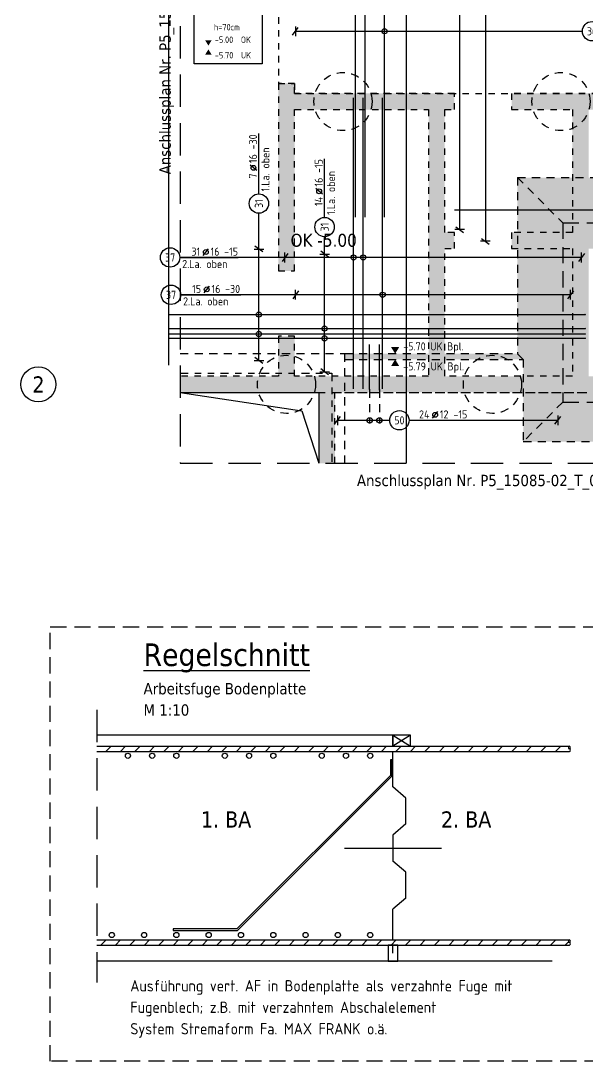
# Model space of a CAD drawing. Extents: x -28 to 85, y -37 to 54.
# Drawn here: x 19.95 to 28.72, y 11.67 to 27.77 of the extents above; entities that cross this region are included whole.
import ezdxf
from ezdxf.enums import TextEntityAlignment as Align

# ---------------------------------------------------------------- set-up
doc = ezdxf.new("R2010")
doc.units = 0
doc.header["$LTSCALE"] = 0.5
for name, pattern in [('AUSGEZOGEN', [1000.01, 1000, 0.01]), ('DASHEDX2', [1.5, 1, -0.5]), ('DIVIDE2', [0.625, 0.25, -0.125, 0, -0.125, 0, -0.125]), ('GESTRICHELTX2', [1.5, 1, -0.5]), ('HIDDEN', [0.375, 0.25, -0.125]), ('HIDDEN2', [0.187, 0.125, -0.062]), ('PUNKT', [0.175, 0.05, -0.125]), ('STRICHLINIE', [0.75, 0.5, -0.25]), ('VERDECKT', [0.375, 0.25, -0.125]), ('VERDECKTX2', [0.75, 0.5, -0.25])]:
    doc.linetypes.add(name, pattern=pattern)
for name, color, linetype in [('AFB', 7, 'Continuous'), ('AFU', 7, 'Continuous'), ('BETON', 7, 'Continuous'), ('DETAIL', 7, 'Continuous'), ('DRUEBER', 7, 'Continuous'), ('grau_dunkel', 7, 'Continuous'), ('grau_hell', 7, 'Continuous'), ('Gründungspfähle', 7, 'Continuous'), ('HILFE', 7, 'Continuous'), ('koten', 7, 'Continuous'), ('OBJEKT', 7, 'Continuous'), ('RND', 7, 'Continuous'), ('SCHRAFF', 7, 'Continuous'), ('SFP_Achsen', 7, 'Continuous'), ('SFP_Hilfe', 7, 'Continuous'), ('STAHL', 7, 'Continuous'), ('TEXT', 7, 'Continuous'), ('VERDECKT', 7, 'Continuous'), ('Versprung oberseitig', 7, 'Continuous')]:
    doc.layers.add(name, color=color, linetype=linetype)
doc.layers.add('NOPLOT', color=7, linetype='Continuous', plot=False)
doc.styles.add('helv', font='tahoma.ttf')
doc.styles.add('txt', font='isocp.shx')
doc.linetypes.add('AFU_50L', pattern='A,0.75,["/",Standard,S=0.2,R=0,X=-0.01,Y=-0.1],0.07,["/",Standard,S=0.2,R=0,X=-0.01,Y=-0.1],0.75', length=1.57)
pattern_1 = [(45, (-178.27746, 45.6854), (-0.1122532, 0.1122532), [])]

# ---------------------------------------------------------------- blocks, each defined once
blk = doc.blocks.new('okrd_o')
at = {"layer": 'koten', "color": 7, "linetype": 'Continuous'}
blk.add_solid([(-0.125, 0.202), (0.125, 0.202), (0, 0)], dxfattribs=at)
at = {"layer": 'koten', "style": 'txt'}
blk.add_attdef('OKRD', (0.25, 0.1), '', height=0.25, dxfattribs=at)
blk = doc.blocks.new('okrd_u')
at = {"layer": 'koten', "color": 7, "linetype": 'Continuous'}
blk.add_solid([(-0.125, -0.202), (0.125, -0.202), (0, 0)], dxfattribs=at)
at = {"layer": 'koten', "style": 'txt'}
blk.add_attdef('OKRD', (0.25, -0.35), '', height=0.25, dxfattribs=at)
blk = doc.blocks.new('lei_gre')
at = {"layer": 'RND', "color": 7, "linetype": 'Continuous'}
for p, q in [((-0.09, -0.12), (0.09, 0.12)), ((0, 0.15), (0, -0.15))]:
    blk.add_line(p, q, dxfattribs=at)
blk = doc.blocks.new('RND_LEI')
at = {"layer": 'RND', "color": 7, "linetype": 'Continuous'}
blk.add_line((1.022, 0.066), (1.19, 0.27), dxfattribs=at)
for centre, radius in [((0, 0), 0.3), ((1.106, 0.168), 0.075)]:
    blk.add_circle(centre, radius, dxfattribs=at)
at = {"layer": 'RND', "color": 7, "linetype": 'Continuous', "style": 'txt'}
blk.add_attdef('POSL', text='', height=0.25, dxfattribs=at).set_placement((0, 0), align=Align.MIDDLE)
blk.add_attdef('ANZ', text='', height=0.25, dxfattribs=at).set_placement((0.931, 0.057), align=Align.RIGHT)
for tag, p in [('DUM', (1.253, 0.057)), ('ABSTD', (1.674, 0.057)), ('POSTXT', (0.374, -0.327))]:
    blk.add_attdef(tag, p, '', height=0.25, dxfattribs=at)

msp = doc.modelspace()

# ---------------------------------------------------------------- hatches: boundary and pattern name
at = {"layer": 'grau_dunkel'}
h = msp.add_hatch(color=21, dxfattribs=at)
h.paths.add_polyline_path([(31.84169, 21.86637), (31.84169, 24.64137), (28.34169, 24.64137), (28.34169, 21.86637)])
h.paths.add_polyline_path([(28.74169, 24.24137), (28.74169, 22.26637), (31.44169, 22.26637), (31.44169, 24.24137)], flags=16)
at = {"layer": 'grau_hell'}
h = msp.add_hatch(color=9, dxfattribs=at)
h.paths.add_polyline_path([(27.64169, 25.34137), (27.64169, 22.61638), (27.73169, 22.52638), (27.73169, 21.25637), (32.45169, 21.25637), (32.45169, 22.52638), (32.54169, 22.61638), (32.54169, 25.34137)])
h.paths.add_polyline_path([(28.34169, 24.64137), (28.34169, 21.86637), (31.84169, 21.86637), (31.84169, 24.64137)], flags=16)
h = msp.add_hatch(color=9, dxfattribs=at)
h.paths.add_polyline_path([(27.73169, 22.52638), (27.64169, 22.61638), (24.96669, 22.61637), (24.96669, 22.52637)])
h.paths.add_polyline_path([(32.54171, 22.6164), (32.45171, 22.5264), (37.96669, 22.5264), (37.96669, 22.6164)])
at = {"layer": 'SCHRAFF', "linetype": 'AUSGEZOGEN'}
h = msp.add_hatch(dxfattribs=at)
h.set_pattern_fill('DOTS', scale=0.05, double=1)
h.set_pattern_definition([(0, (17.68666, 6.23199), (0.0396875, 0.079375), [0, -0.079375])])
h.paths.add_polyline_path([(31.69169, 26.64137), (27.55169, 26.64137), (27.55169, 26.39137), (28.49169, 26.39129), (28.49169, 24.49137), (27.55169, 24.49137), (27.55169, 24.24137), (28.49169, 24.24137), (28.49169, 22.26637), (26.51669, 22.26637), (26.51669, 24.24137), (26.66669, 24.24137), (26.66669, 24.49137), (26.51669, 24.49137), (26.51669, 26.39137), (26.66669, 26.39137), (26.66669, 26.64137), (24.19169, 26.64137), (24.19169, 26.79637), (23.94169, 26.79637), (23.94169, 23.89637), (24.19169, 23.89637), (24.19169, 26.39137), (26.26669, 26.39137), (26.26669, 22.26637), (24.19169, 22.26637), (24.19169, 22.88637), (23.94169, 22.88637), (23.94169, 22.26637), (22.42182, 22.26637), (22.42182, 22.01637), (24.56669, 22.01637), (24.56669, 20.92047), (24.81669, 20.92047), (24.81669, 22.01637), (31.44169, 22.01637), (31.44169, 20.92047), (31.69169, 20.92047), (31.69169, 22.72637), (31.44169, 22.72637), (31.44169, 22.26637), (28.74169, 22.26637), (28.74169, 24.24137), (31.44169, 24.24137), (31.44169, 23.77637), (31.69169, 23.77637), (31.69169, 24.64137), (31.44169, 24.64137), (31.44169, 24.49137), (28.74169, 24.49136), (28.74169, 26.39137), (31.44169, 26.39137), (31.44169, 25.52637), (31.69169, 25.52637)])
h = msp.add_hatch(dxfattribs=at)
h.set_pattern_fill('ANSI31', color=171, scale=0.05, style=0, double=1)
h.set_pattern_definition(pattern_1)
h.paths.add_polyline_path([(28.44525, 16.54188), (21.12902, 16.54188), (21.12902, 16.46188), (28.44525, 16.46188, 0.76512837), (28.44525, 16.50188, -0.76512837)])
h = msp.add_hatch(dxfattribs=at)
h.set_pattern_fill('ANSI31', color=171, scale=0.05, style=0, double=1)
h.set_pattern_definition(pattern_1)
h.paths.add_polyline_path([(28.44525, 13.54688), (21.12902, 13.54688), (21.12902, 13.46688), (28.44525, 13.46688, 0.76512837), (28.44525, 13.50688, -0.76512837)])

# ---------------------------------------------------------------- linework, layer by layer
at = {"layer": 'AFB', "color": 1, "linetype": 'DIVIDE2'}
for p, q in [((22.42182, 22.31637), (24.76669, 22.31637)), ((24.76669, 22.31637), (24.76669, 20.92047))]:
    msp.add_line(p, q, dxfattribs=at)
at = {"layer": 'AFB', "color": 5, "linetype": 'AUSGEZOGEN'}
msp.add_line((24.96364, 14.96688), (26.46364, 14.96688), dxfattribs=at)
at = {"layer": 'AFU', "color": 8, "linetype": 'AFU_50L'}
msp.add_line((25.91669, 36.51637), (25.91669, 20.92047), dxfattribs=at)
at = {"layer": 'BETON', "color": 6, "linetype": 'AUSGEZOGEN'}
for p, q in [((22.42182, 22.01637), (24.56669, 22.01637)), ((24.56669, 22.01637), (24.56669, 20.92047)), ((25.71361, 16.71688), (21.12902, 16.71688)), ((28.18137, 13.21688), (21.12902, 13.21688))]:
    msp.add_line(p, q, dxfattribs=at)
at = {"layer": 'DETAIL', "color": 102, "linetype": 'STRICHLINIE'}
msp.add_lwpolyline([(20.40922, 11.67061), (20.40922, 18.3897), (28.92902, 18.3897), (28.92902, 11.67061)], close=True, dxfattribs=at)
at = {"layer": 'DRUEBER', "color": 7, "linetype": 'PUNKT', "lineweight": -2}
for p, q in [((24.19169, 26.79637), (23.94169, 26.79637)), ((23.94169, 26.79637), (23.94169, 23.89637)), ((24.19169, 26.64137), (24.19169, 26.79637)), ((26.66669, 26.64137), (24.19169, 26.64137)), ((26.66669, 26.39137), (26.66669, 26.64137)), ((31.69169, 26.64137), (27.55169, 26.64137)), ((27.55169, 26.64137), (27.55169, 26.39137)), ((24.19169, 23.89637), (24.19169, 26.39137)), ((24.19169, 26.39137), (26.26669, 26.39137)), ((26.26669, 26.39137), (26.26669, 22.26637)), ((26.51669, 24.49137), (26.51669, 26.39137)), ((26.51669, 26.39137), (26.66669, 26.39137)), ((27.55169, 26.39137), (28.49169, 26.39129)), ((28.49169, 26.39129), (28.49169, 24.49137)), ((26.66669, 24.49137), (26.51669, 24.49137)), ((26.66669, 24.24137), (26.66669, 24.49137)), ((28.49169, 24.49137), (27.55169, 24.49137)), ((27.55169, 24.49137), (27.55169, 24.24137)), ((26.51669, 22.26637), (26.51669, 24.24137)), ((26.51669, 24.24137), (26.66669, 24.24137)), ((27.55169, 24.24137), (28.49169, 24.24137)), ((28.49169, 24.24137), (28.49169, 22.26637)), ((23.94169, 23.89637), (24.19169, 23.89637)), ((24.19169, 22.88637), (23.94169, 22.88637)), ((23.94169, 22.88637), (23.94169, 22.26637)), ((24.19169, 22.26637), (24.19169, 22.88637)), ((23.94169, 22.26637), (22.42182, 22.26637)), ((26.26669, 22.26637), (24.19169, 22.26637)), ((28.49169, 22.26637), (26.51669, 22.26637)), ((22.42182, 22.01637), (24.56669, 22.01637)), ((24.56669, 22.01637), (24.56669, 20.92047)), ((24.81669, 20.92047), (24.81669, 22.01637)), ((24.81669, 22.01637), (31.44169, 22.01637))]:
    msp.add_line(p, q, dxfattribs=at)
at = {"layer": 'Gründungspfähle', "color": 171, "linetype": 'VERDECKT'}
for centre in [(24.94169, 26.51637), (28.31669, 26.51637), (24.06669, 22.14137), (27.25428, 22.14144)]:
    msp.add_circle(centre, 0.45, dxfattribs=at)
at = {"layer": 'HILFE', "color": 102, "linetype": 'GESTRICHELTX2'}
for p, q in [((22.42182, 38.93271), (22.42182, 20.92047)), ((22.42182, 20.92047), (39.41845, 20.92047))]:
    msp.add_line(p, q, dxfattribs=at)
at = {"layer": 'HILFE', "color": 102, "linetype": 'AUSGEZOGEN'}
for p, q in [((22.42182, 22.01637), (24.30296, 21.73148)), ((24.30296, 21.73148), (24.56669, 20.92047)), ((25.71361, 16.71688), (25.98863, 16.54188)), ((25.71363, 16.54188), (25.71361, 16.71688)), ((25.98863, 16.71688), (25.71363, 16.54188)), ((25.71373, 15.91327), (25.71365, 16.46188)), ((25.91366, 15.7401), (25.71373, 15.91327)), ((25.91366, 15.3401), (25.91366, 15.7401)), ((25.91366, 15.3401), (25.71364, 15.16688)), ((25.71364, 15.16688), (25.71364, 14.76688)), ((25.91362, 14.59369), (25.71364, 14.76688)), ((25.91362, 14.19369), (25.91362, 14.59369)), ((25.91362, 14.19369), (25.71356, 14.02045)), ((25.71363, 13.54688), (25.71356, 14.02045)), ((25.71358, 13.37579), (25.71358, 13.37579)), ((25.71368, 13.33991), (25.71364, 13.46688))]:
    msp.add_line(p, q, dxfattribs=at)
for centre, start, end in [((28.45067, 16.52188), 105.158744, 254.841256), ((28.43983, 16.52188), 285.158744, 74.841256), ((28.43983, 16.48188), 285.158744, 74.841256), ((28.45067, 13.52688), 105.158744, 254.841256), ((28.43983, 13.52688), 285.158744, 74.841256), ((28.43983, 13.48688), 285.158744, 74.841256)]:
    msp.add_arc(centre, 0.02072, start, end, dxfattribs=at)
at = {"layer": 'NOPLOT', "color": 191, "linetype": 'AUSGEZOGEN'}
for p, q in [((22.24169, 31.16196), (22.24169, 22.43765)), ((26.66669, 24.84137), (32.73206, 24.84137))]:
    msp.add_line(p, q, dxfattribs=at)
at = {"layer": 'OBJEKT', "color": 1, "linetype": 'AUSGEZOGEN'}
msp.add_lwpolyline([(22.6387, 27.96077), (23.68816, 27.96077), (23.68816, 27.10063), (22.6387, 27.10063)], close=True, dxfattribs=at)
at = {"layer": 'OBJEKT', "color": 7, "linetype": 'AUSGEZOGEN'}
for points in [[(25.71363, 16.54188), (25.98863, 16.54188), (25.98863, 16.71688), (25.71363, 16.71688)], [(25.63868, 13.21688), (25.78868, 13.21688), (25.78868, 13.46688), (25.63868, 13.46688)]]:
    msp.add_lwpolyline(points, close=True, dxfattribs=at)
at = {"layer": 'RND', "color": 7, "linetype": 'AUSGEZOGEN'}
for p, q in [((26.7473, 31.97694), (26.7473, 24.5352)), ((27.14653, 29.65023), (27.14653, 24.35541)), ((27.14653, 29.65023), (27.14653, 24.35541)), ((24.2043, 27.60446), (28.64676, 27.60446)), ((23.63915, 25.08899), (23.63915, 26.02024)), ((24.6564, 24.72518), (24.6564, 25.63143)), ((23.63915, 24.23417), (23.63915, 24.78899)), ((24.6564, 24.15635), (24.6564, 24.42518)), ((23.63915, 22.50974), (23.63915, 24.23417)), ((24.6564, 22.33491), (24.6564, 24.15635)), ((24.04285, 24.10424), (22.41512, 24.10424)), ((22.41512, 24.10424), (23.32137, 24.10424)), ((28.63253, 24.10424), (24.04285, 24.10424)), ((24.20753, 23.52682), (22.42959, 23.52682)), ((22.42959, 23.52682), (23.36084, 23.52682)), ((28.46266, 23.52682), (24.20753, 23.52682)), ((24.85616, 21.58551), (25.66433, 21.58551)), ((25.96433, 21.58551), (28.26693, 21.58551))]:
    msp.add_line(p, q, dxfattribs=at)
at = {"layer": 'RND', "color": 102, "linetype": 'VERDECKT'}
for p, q in [((25.35429, 22.05939), (25.35429, 21.53551)), ((25.50429, 22.05939), (25.50429, 21.53551))]:
    msp.add_line(p, q, dxfattribs=at)
at = {"layer": 'RND', "color": 1, "linetype": 'AUSGEZOGEN'}
for points in [[(25.13447, 24.72637), (25.13447, 30.72637)], [(25.28447, 24.72637), (25.28447, 30.72637)], [(25.58447, 24.72637), (25.58447, 30.72637)], [(25.10523, 22.07449), (25.10523, 26.57449)], [(25.25523, 22.07449), (25.25523, 26.57449)], [(25.55523, 22.07449), (25.55523, 26.57449)], [(22.23888, 23.22091), (28.68888, 23.22091)], [(22.23888, 23.00414), (28.68888, 23.00414)], [(22.23888, 22.92091), (28.68888, 22.92091)], [(22.23888, 22.85414), (28.68888, 22.85414)], [(25.35429, 22.05939), (25.35429, 22.75939)], [(25.50429, 22.05939), (25.50429, 22.75939)]]:
    msp.add_lwpolyline(points, dxfattribs=at)
at = {"layer": 'RND', "color": 7, "linetype": 'AUSGEZOGEN', "const_width": 0.0125}
for points in [[(28.68263, 23.22091, 1), (28.69513, 23.22091, 1)], [(28.68263, 23.00414, 1), (28.69513, 23.00414, 1)], [(28.68263, 22.92091, 1), (28.69513, 22.92091, 1)], [(28.68263, 22.85414, 1), (28.69513, 22.85414, 1)], [(25.34804, 22.05939, 1), (25.36054, 22.05939, 1)], [(25.49804, 22.05939, 1), (25.51054, 22.05939, 1)]]:
    msp.add_lwpolyline(points, format="xyb", close=True, dxfattribs=at)
at = {"layer": 'RND', "color": 7, "linetype": 'AUSGEZOGEN'}
for points in [[(21.12902, 16.54188), (28.44525, 16.54188)], [(21.12902, 16.46188), (28.44525, 16.46188)], [(21.12902, 13.54688), (28.44525, 13.54688)], [(21.12902, 13.46688), (28.44525, 13.46688)]]:
    msp.add_lwpolyline(points, dxfattribs=at)
for centre in [(25.58447, 27.60446), (25.10523, 24.10424), (25.25523, 24.10424), (25.55523, 23.52682), (23.63915, 23.22091), (24.6564, 23.00414), (23.63915, 22.92091), (24.6564, 22.85414), (25.35429, 21.58551), (25.50429, 21.58551), (21.61248, 16.39533), (21.98748, 16.39533), (22.36248, 16.39533), (23.11248, 16.39533), (23.48748, 16.39533), (23.86248, 16.39533), (24.61248, 16.39533), (24.98748, 16.39533), (25.36248, 16.39533), (21.36248, 13.62252), (21.86248, 13.62252), (22.36248, 13.62252), (22.86248, 13.62252), (23.36248, 13.62252), (23.86248, 13.62252), (24.36248, 13.62252), (24.86248, 13.62252), (25.36248, 13.62252)]:
    msp.add_circle(centre, 0.04, dxfattribs=at)
at = {"layer": 'SFP_Achsen', "color": 7, "linetype": 'AUSGEZOGEN'}
msp.add_circle((20.22479, 22.14137), 0.27048, dxfattribs=at)
at = {"layer": 'SFP_Hilfe', "color": 102, "linetype": 'DASHEDX2'}
msp.add_line((21.12902, 17.10782), (21.12902, 12.88855), dxfattribs=at)
at = {"layer": 'STAHL', "color": 102, "linetype": 'AUSGEZOGEN'}
msp.add_lwpolyline([(23.30033, 13.71727), (22.31068, 13.71727), (22.31068, 13.69227), (23.31068, 13.69227), (25.69975, 16.08133), (25.69975, 16.33133), (25.67475, 16.33133), (25.67475, 16.09168)], close=True, dxfattribs=at)
at = {"layer": 'VERDECKT', "color": 7, "linetype": 'HIDDEN'}
for p, q in [((27.64169, 25.34137), (32.54169, 25.34137)), ((27.64169, 25.34137), (27.64169, 22.61638)), ((22.42182, 22.61637), (24.96669, 22.61637)), ((24.96669, 22.61637), (24.96669, 20.92047)), ((27.73169, 22.52638), (27.64169, 22.61638)), ((27.73169, 22.52638), (27.73169, 21.25637)), ((27.73169, 21.25637), (32.45169, 21.25637))]:
    msp.add_line(p, q, dxfattribs=at)
at = {"layer": 'VERDECKT', "color": 7, "linetype": 'VERDECKT'}
for p, q in [((27.64169, 25.34137), (28.34169, 24.64137)), ((24.96669, 22.61637), (27.64169, 22.61638)), ((24.96669, 22.52637), (27.73169, 22.52638)), ((28.34169, 21.86656), (27.73169, 21.25637))]:
    msp.add_line(p, q, dxfattribs=at)
at = {"layer": 'VERDECKT', "color": 7, "linetype": 'VERDECKTX2'}
for p, q in [((28.34169, 24.64137), (31.84169, 24.64137)), ((28.34169, 24.64137), (28.34169, 21.86637)), ((28.34169, 21.86637), (31.84169, 21.86637))]:
    msp.add_line(p, q, dxfattribs=at)
at = {"layer": 'Versprung oberseitig', "color": 1, "linetype": 'HIDDEN2'}
for p, q in [((23.94169, 28.42137), (23.94169, 26.79637)), ((23.94169, 26.79637), (24.19169, 26.79637)), ((24.19169, 26.79637), (24.19169, 26.64137)), ((24.19169, 26.64137), (31.69169, 26.64137)), ((24.56669, 22.01637), (28.74169, 22.01637))]:
    msp.add_line(p, q, dxfattribs=at)

# ---------------------------------------------------------------- block references
at = {"layer": 'koten', "color": 6, "linetype": 'AUSGEZOGEN', "xscale": 0.4, "yscale": 0.4, "zscale": 0.4}
for name, p, values in [('okrd_o', (22.85808, 27.38301), {'OKRD': '-5.00  OK'}), ('okrd_u', (22.85808, 27.32301), {'OKRD': '-5.70  UK'})]:
    msp.add_blockref(name, p, dxfattribs=at).add_auto_attribs(values)
at = {"layer": 'koten', "color": 7, "linetype": 'AUSGEZOGEN', "xscale": 0.5, "yscale": 0.5, "zscale": 0.5}
msp.add_blockref('okrd_o', (25.74873, 22.6164), dxfattribs=at).add_auto_attribs({'OKRD': '-5.70 UK Bpl.'})
at = {"layer": 'koten', "color": 7, "linetype": 'AUSGEZOGEN'}
ref = msp.add_blockref('okrd_o', (25.74873, 22.5264), dxfattribs=dict(at, xscale=-0.5, yscale=0.5, zscale=0.5, rotation=180))
ref.add_attrib('OKRD', '-5.79 UK Bpl.', (25.87373, 22.35652), dxfattribs={"height": 0.125, "style": 'txt'})
at = {"layer": 'RND', "color": 7, "linetype": 'AUSGEZOGEN', "xscale": 0.5, "yscale": 0.5, "zscale": 0.5}
for p, values in [((28.79676, 27.60446), {'POSL': '36', 'DUM': '16', 'ANZ': '25', 'ABSTD': '-30', 'POSTXT': '2.La. oben'}), ((22.26512, 24.10424), {'POSL': '37', 'DUM': '16', 'ANZ': '31', 'ABSTD': '-15', 'POSTXT': '2.La. oben'}), ((22.27959, 23.52682), {'POSL': '37', 'DUM': '16', 'ANZ': '15', 'ABSTD': '-30', 'POSTXT': '2.La. oben'}), ((25.81433, 21.58551), {'POSL': '50', 'DUM': '12', 'ANZ': '24', 'ABSTD': '-15'})]:
    msp.add_blockref('RND_LEI', p, dxfattribs=at).add_auto_attribs(values)
for p in [(24.2043, 27.60446), (24.85616, 21.58551), (28.26693, 21.58551)]:
    msp.add_blockref('lei_gre', p, dxfattribs=at)
at = {"layer": 'RND', "color": 7, "linetype": 'AUSGEZOGEN', "xscale": 0.5, "yscale": 0.5, "zscale": 0.5, "rotation": 90}
for p, values in [((23.63915, 24.93899), {'POSL': '31', 'DUM': '16', 'ANZ': '7', 'ABSTD': '-30', 'POSTXT': '1.La. oben'}), ((24.6564, 24.57518), {'POSL': '31', 'DUM': '16', 'ANZ': '14', 'ABSTD': '-15', 'POSTXT': '1.La. oben'})]:
    msp.add_blockref('RND_LEI', p, dxfattribs=at).add_auto_attribs(values)
at = {"layer": 'RND', "color": 7, "linetype": 'AUSGEZOGEN', "xscale": 0.5, "yscale": 0.5, "zscale": 0.5}
for p, rotation in [((26.7473, 24.5352), 270), ((27.14653, 24.35541), 270), ((27.14653, 24.35541), 270), ((23.63915, 24.23417), 90), ((24.04285, 24.10424), 180), ((24.6564, 24.15635), 90), ((28.63253, 24.10424), 180), ((24.20753, 23.52682), 180), ((28.46266, 23.52682), 180), ((23.63915, 22.50974), 90), ((24.6564, 22.33491), 90)]:
    msp.add_blockref('lei_gre', p, dxfattribs=dict(at, rotation=rotation))

# ---------------------------------------------------------------- texts
at = {"layer": 'NOPLOT', "color": 191, "linetype": 'AUSGEZOGEN', "style": 'helv'}
msp.add_text('OK -5.00', height=0.2, dxfattribs=at).set_placement((24.1296, 24.27097))
at = {"layer": 'SFP_Achsen', "color": 6, "linetype": 'AUSGEZOGEN', "style": 'helv'}
msp.add_text('2', height=0.25, dxfattribs=at).set_placement((20.13417, 22.01517))
at = {"layer": 'TEXT', "color": 1, "linetype": 'AUSGEZOGEN', "style": 'helv'}
msp.add_text('Anschlussplan Nr. P5_15085-02_T_08_446_BW_EUB', height=0.175, rotation=90, dxfattribs=at).set_placement((22.27501, 25.39069))
at = {"layer": 'TEXT', "color": 1, "linetype": 'AUSGEZOGEN'}
for s, height, style, p in [('h=70cm', 0.1, 'txt', (22.9427, 27.6179)), ('Anschlussplan Nr. P5_15085-02_T_08_448_BW_EUB', 0.175, 'helv', (25.15722, 20.5674)), ('Arbeitsfuge Bodenplatte', 0.175, 'helv', (21.85455, 17.34577)), ('M 1:10', 0.175, 'helv', (21.85455, 17.0162)), ('Ausführung vert. AF in Bodenplatte als verzahnte Fuge mit', 0.175, 'txt', (21.6497, 12.75009)), ('Fugenblech; z.B. mit verzahntem Abschalelement ', 0.175, 'txt', (21.6497, 12.41759)), ('System Stremaform Fa. MAX FRANK o.ä.', 0.175, 'txt', (21.6497, 12.08509))]:
    msp.add_text(s, height=height, dxfattribs=dict(at, style=style)).set_placement(p)
at = {"layer": 'TEXT', "color": 5, "linetype": 'AUSGEZOGEN', "style": 'helv'}
msp.add_text('%%URegelschnitt', height=0.35, dxfattribs=at).set_placement((21.85455, 17.78327))
at = {"layer": 'TEXT', "color": 6, "linetype": 'AUSGEZOGEN', "style": 'helv'}
for s, p in [('1. BA', (22.74182, 15.28513)), ('2. BA', (26.45838, 15.28513))]:
    msp.add_text(s, height=0.25, dxfattribs=at).set_placement(p)

doc.saveas('drawing.dxf')
